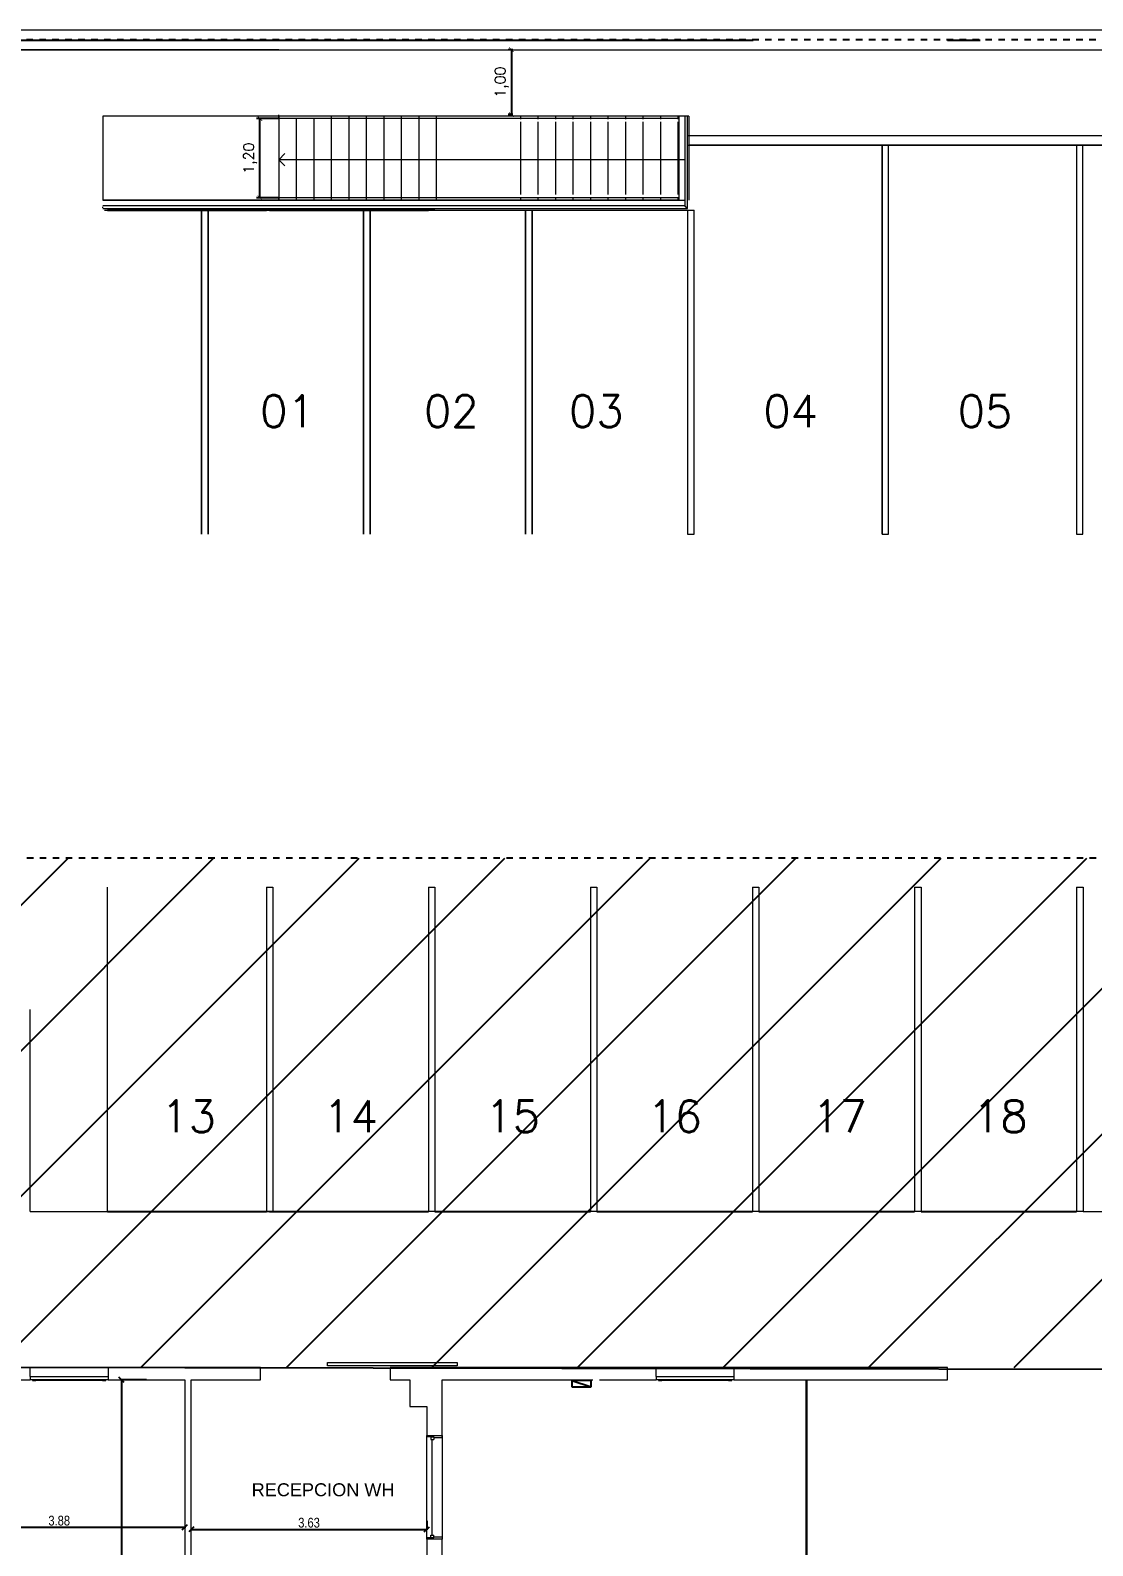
# Model space of a CAD drawing. Header units: millimetres. Extents: x 182 to 305, y 81 to 164.
# Drawn here: x 207.48 to 223.87, y 137.63 to 161.02 of the extents above; entities that cross this region are included whole.
import ezdxf

# ---------------------------------------------------------------- set-up
doc = ezdxf.new("R2010")
doc.units = ezdxf.units.MM
for name, pattern in [('ACAD_ISO04W100', [30.5, 24, -3, 0.5, -3]), ('ACAD_ISO10W100', [18.5, 12, -3, 0.5, -3]), ('Center', [30, 12, -6, 6, -6]), ('DASHDOT', [1, 0.5, -0.25, 0, -0.25]), ('Hidden', [7.14375, 4.7625, -2.38125])]:
    doc.linetypes.add(name, pattern=pattern)
for name, color, linetype, lineweight in [('A-----TEP', 7, 'Continuous', 9), ('A-DOORSYM', 7, 'Continuous', 9), ('A-FLORHRM', 7, 'Continuous', 9), ('A-FLOROTM', 7, 'Continuous', 9), ('A-FLORSTM', 7, 'Continuous', 9), ('A-GLAZIDM', 7, 'Continuous', 9), ('A-WALL', 7, 'Continuous', 9), ('C-PKNGCTM', 7, 'Continuous', 9), ('DIMENSION', 1, 'Continuous', 25)]:
    doc.layers.add(name, color=color, linetype=linetype, lineweight=lineweight)
for name, color, linetype in [('estructura', 7, 'Continuous'), ('Lineas Lotes', 7, 'DASHDOT'), ('Lineas Proyecciones', 7, 'Hidden'), ('Plano Generales interior', 7, 'Continuous'), ('Relleno muros', 7, 'Continuous'), ('Sectores', 3, 'Continuous'), ('TIERRA', 7, 'Continuous')]:
    doc.layers.add(name, color=color, linetype=linetype)
doc.styles.add('ARIALNARROW', font='ARIALN.TTF')
doc.styles.add('MtXpl_Arial_Unicode_', font='ARIALUNI.ttf')
doc.styles.get("Standard").update_dxf_attribs({"font": 'txt.shx'})
doc.dimstyles.new('C', dxfattribs={"dimscale": 1.5, "dimtxt": 0.15, "dimasz": 0.08, "dimexe": 0.01, "dimexo": 0, "dimgap": 0.025, "dimtad": 1, "dimzin": 0, "dimdsep": 46, "dimtxsty": 'ARIALNARROW', "dimblk": 'OBLIQUE', "dimcen": 0, "dimclrd": 256, "dimclre": 256, "dimclrt": 256, "dimadec": 0, "dimazin": 0, "dimtfac": 1.666667, "dimtofl": 0, "dimtmove": 0, "dimatfit": 0, "dimldrblk": 'OBLIQUE', "dimfxl": 0.1, "dimtolj": 1, "dimtzin": 0, "dimarcsym": 0})

# ---------------------------------------------------------------- blocks, each defined once
blk = doc.blocks.new('_ARCHTICK')
at = {"color": 0, "linetype": 'ByBlock', "const_width": 0.15}
blk.add_lwpolyline([(-0.5, -0.5), (0.5, 0.5)], dxfattribs=at)
blk = doc.blocks.new('_Oblique')
at = {"layer": 'estructura', "color": 0, "lineweight": -2}
blk.add_line((-0.5, -0.5), (0.5, 0.5), dxfattribs=at)
blk = doc.blocks.new('*D93')
at = {"layer": 'Defpoints', "color": 0}
for p in [(205.985956, 138.016817), (209.863132, 137.919229), (209.863132, 137.919229)]:
    blk.add_point(p, dxfattribs=at)
at = {"layer": 'DIMENSION', "lineweight": -2}
for p, q in [((205.985956, 138.016817), (205.985956, 137.909229)), ((205.985956, 137.919229), (209.863132, 137.919229)), ((209.863132, 137.919229), (209.863132, 137.909229))]:
    blk.add_line(p, q, dxfattribs=at)
at = {"layer": 'DIMENSION', "lineweight": -2, "xscale": 0.08, "yscale": 0.08, "zscale": 0.08, "rotation": 180}
blk.add_blockref('_Oblique', (205.985956, 137.919229), dxfattribs=at)
at = {"layer": 'DIMENSION', "lineweight": -2, "xscale": 0.08, "yscale": 0.08, "zscale": 0.08}
blk.add_blockref('_Oblique', (209.863132, 137.919229), dxfattribs=at)
at = {"layer": 'DIMENSION', "insert": (207.924544, 138.020806), "char_height": 0.15, "attachment_point": 5, "style": 'ARIALNARROW'}
blk.add_mtext('\\A1;3.88', dxfattribs=at)
blk = doc.blocks.new('*D94')
at = {"layer": 'Defpoints', "color": 0}
for p in [(213.596101, 138.016817), (209.963132, 137.887035), (213.596101, 137.887035)]:
    blk.add_point(p, dxfattribs=at)
at = {"layer": 'DIMENSION', "lineweight": -2}
for p, q in [((213.596101, 138.016817), (213.596101, 137.877035)), ((209.963132, 137.887035), (209.963132, 137.877035)), ((209.963132, 137.887035), (213.596101, 137.887035))]:
    blk.add_line(p, q, dxfattribs=at)
at = {"layer": 'DIMENSION', "lineweight": -2, "xscale": 0.08, "yscale": 0.08, "zscale": 0.08, "rotation": 180}
blk.add_blockref('_Oblique', (209.963132, 137.887035), dxfattribs=at)
at = {"layer": 'DIMENSION', "lineweight": -2, "xscale": 0.08, "yscale": 0.08, "zscale": 0.08}
blk.add_blockref('_Oblique', (213.596101, 137.887035), dxfattribs=at)
at = {"layer": 'DIMENSION', "insert": (211.779617, 137.988612), "char_height": 0.15, "attachment_point": 5, "style": 'ARIALNARROW'}
blk.add_mtext('\\A1;3.63', dxfattribs=at)
blk = doc.blocks.new('*D95')
at = {"layer": 'Defpoints', "color": 0}
for p in [(209.270792, 140.194648), (208.886489, 127.784648), (208.886489, 127.784648)]:
    blk.add_point(p, dxfattribs=at)
at = {"layer": 'DIMENSION', "lineweight": -2}
for p, q in [((209.270792, 140.194648), (208.876489, 140.194648)), ((208.886489, 140.194648), (208.886489, 127.784648)), ((208.886489, 127.784648), (208.876489, 127.784648))]:
    blk.add_line(p, q, dxfattribs=at)
at = {"layer": 'DIMENSION', "lineweight": -2, "xscale": 0.08, "yscale": 0.08, "zscale": 0.08}
for p, rotation in [((208.886489, 140.194648), 90), ((208.886489, 127.784648), 270)]:
    blk.add_blockref('_Oblique', p, dxfattribs=dict(at, rotation=rotation))
at = {"layer": 'DIMENSION', "insert": (208.786189, 133.989648), "char_height": 0.15, "attachment_point": 5, "rotation": 90, "style": 'ARIALNARROW'}
blk.add_mtext('\\A1;12.41', dxfattribs=at)

msp = doc.modelspace()

# ---------------------------------------------------------------- linework, layer by layer
at = {"linetype": 'ACAD_ISO10W100'}
msp.add_line((188.133186, 160.861102), (304.483929, 160.881522), dxfattribs=at)
at = {"color": 252}
for p, q in [((214.92197, 160.717443), (214.851705, 160.717443)), ((214.901705, 160.717443), (214.901705, 159.717443)), ((214.92197, 159.717443), (214.851705, 159.717443)), ((211.311868, 159.654648), (210.970684, 159.654648)), ((211.020684, 158.434648), (211.020684, 159.654648)), ((211.311868, 158.434648), (210.970684, 158.434648))]:
    msp.add_line(p, q, dxfattribs=at)
at = {"layer": 'A-DOORSYM', "color": 252}
for p, q in [((212.066232, 140.409648), (212.066232, 140.459648)), ((212.066232, 140.459648), (214.066232, 140.459648)), ((214.066232, 140.409648), (212.066232, 140.409648)), ((214.066232, 140.459648), (214.066232, 140.409648))]:
    msp.add_line(p, q, dxfattribs=at)
at = {"layer": 'A-FLORHRM', "color": 252}
for p, q in [((211.311868, 159.654648), (211.311868, 159.694648)), ((214.011868, 159.694648), (211.311868, 159.694648)), ((214.011868, 159.654648), (211.311868, 159.654648)), ((215.041868, 159.694648), (214.011868, 159.694648)), ((215.041868, 159.654648), (214.011868, 159.654648)), ((217.491868, 159.694648), (215.041868, 159.694648)), ((217.491868, 159.654648), (215.041868, 159.654648)), ((217.579368, 159.694648), (217.579368, 158.307148)), ((217.619368, 158.267148), (217.619368, 159.694648)), ((217.579368, 158.307148), (208.596873, 158.307148)), ((211.311868, 158.394648), (211.311868, 158.434648)), ((214.011868, 158.434648), (211.311868, 158.434648)), ((214.011868, 158.394648), (211.311868, 158.394648)), ((215.041868, 158.434648), (214.011868, 158.434648)), ((215.041868, 158.394648), (214.011868, 158.394648)), ((217.491868, 158.434648), (215.041868, 158.434648)), ((217.491868, 158.394648), (215.041868, 158.394648)), ((208.596873, 158.287149), (208.596873, 158.292325)), ((208.596873, 158.277149), (208.596873, 158.287148)), ((208.596873, 158.267148), (217.619368, 158.267148))]:
    msp.add_line(p, q, dxfattribs=at)
for points, knots in [([(217.582048, 158.304469), (217.581612, 158.304905), (217.580841, 158.305679), (217.579709, 158.306803), (217.579376, 158.307148), (217.579368, 158.307148)], [0.8333333333, 0.8333333333, 0.8333333333, 0.8333333333, 0.875, 0.9166666667, 1, 1, 1, 1]), ([(217.589368, 158.297148), (217.588993, 158.297526), (217.588257, 158.298268), (217.586828, 158.299687), (217.585511, 158.301002), (217.584327, 158.302196), (217.583213, 158.303302), (217.582478, 158.304038), (217.582048, 158.304469)], [0.6666666667, 0.6666666667, 0.6666666667, 0.6666666667, 0.6875, 0.7083333333, 0.75, 0.7708333333, 0.7916666667, 0.8333257846, 0.8333257846, 0.8333257846, 0.8333257846]), ([(217.594191, 158.292325), (217.593773, 158.292747), (217.592943, 158.293582), (217.59171, 158.294808), (217.590509, 158.296), (217.589744, 158.29677), (217.589368, 158.297148)], [0.58334373277, 0.58334373277, 0.58334373277, 0.58334373277, 0.60416666667, 0.625, 0.64583333333, 0.6666657041, 0.6666657041, 0.6666657041, 0.6666657041]), ([(217.609367, 158.277149), (217.608991, 158.277527), (217.608227, 158.278297), (217.607026, 158.279489), (217.605793, 158.280715), (217.604548, 158.281968), (217.603281, 158.283244), (217.60198, 158.284536), (217.600669, 158.285839), (217.599368, 158.287148), (217.598068, 158.288457), (217.596756, 158.289761), (217.595456, 158.291053), (217.59461, 158.291903), (217.594192, 158.292325)], [0.3333534598, 0.3333534598, 0.3333534598, 0.3333534598, 0.3541666667, 0.375, 0.3958333333, 0.4166666667, 0.4375, 0.4583333333, 0.4791666667, 0.5, 0.5208333333, 0.5416666667, 0.5625, 0.5833333333, 0.5833333333, 0.5833333333, 0.5833333333]), ([(217.616688, 158.269829), (217.616252, 158.270265), (217.615524, 158.270993), (217.614409, 158.272101), (217.613818, 158.272697), (217.613511, 158.273006)], [0.1666978583, 0.1666978583, 0.1666978583, 0.1666978583, 0.20833333333, 0.22916666667, 0.24998341668, 0.24998341668, 0.24998341668, 0.24998341668]), ([(217.619368, 158.267148), (217.61936, 158.267148), (217.619027, 158.267493), (217.617895, 158.268618), (217.617124, 158.269392), (217.616689, 158.269828)], [0, 0, 0, 0, 0.0833333333, 0.125, 0.1666666667, 0.1666666667, 0.1666666667, 0.1666666667])]:
    msp.add_open_spline(points, degree=3, knots=knots, dxfattribs=at)
msp.add_open_spline([(217.61351, 158.273006), (217.612896, 158.273623), (217.611576, 158.274938), (217.61012, 158.276393), (217.609368, 158.277148)], degree=3, dxfattribs=at)
at = {"layer": 'A-FLOROTM', "color": 252}
for p, q in [((211.311868, 160.714648), (206.136006, 160.714648)), ((211.311868, 159.694648), (211.311868, 159.714648)), ((221.121073, 159.244648), (218.722673, 159.244648)), ((223.621073, 159.244648), (221.222673, 159.244648)), ((223.722673, 159.244648), (228.621073, 159.244648)), ((213.722673, 158.244648), (216.121073, 158.244648)), ((207.478451, 142.793656), (207.478451, 145.907913)), ((207.478451, 142.793656), (213.621073, 142.793656)), ((213.722673, 142.793656), (216.121073, 142.793656)), ((218.621073, 142.793656), (216.222673, 142.793656)), ((221.121073, 142.793656), (218.722673, 142.793656)), ((223.621073, 142.793656), (221.222673, 142.793656)), ((223.722673, 142.793656), (228.621073, 142.793656)), ((208.678451, 140.384648), (207.478451, 140.384648)), ((218.336101, 140.384648), (217.136101, 140.384648))]:
    msp.add_line(p, q, dxfattribs=at)
at = {"layer": 'A-FLORSTM', "color": 252}
for p, q in [((208.596873, 159.694648), (208.596873, 158.394648)), ((211.510012, 159.694648), (208.596873, 159.694648)), ((211.311868, 159.69465), (211.311868, 159.644648)), ((217.641868, 159.694648), (211.311868, 159.69465)), ((211.311868, 159.694648), (211.311868, 159.644648)), ((211.311868, 159.654648), (211.311868, 158.434648)), ((211.311868, 159.654648), (211.311868, 158.434648)), ((211.581868, 159.654648), (211.581868, 158.434648)), ((211.581868, 159.654648), (211.581868, 158.434648)), ((211.851868, 159.654648), (211.851868, 158.434648)), ((211.851868, 159.654648), (211.851868, 158.434648)), ((214.526868, 159.69465), (212.110272, 159.69465)), ((214.554002, 159.694648), (212.110272, 159.694648)), ((212.121868, 159.69465), (212.121868, 159.644648)), ((212.121868, 159.694648), (212.121868, 159.644648)), ((212.121868, 159.654648), (212.121868, 158.434648)), ((212.121868, 159.654648), (212.121868, 158.434648)), ((212.391868, 159.69465), (212.391868, 159.644648)), ((212.391868, 159.694648), (212.391868, 159.644648)), ((212.391868, 159.654648), (212.391868, 158.434648)), ((212.391868, 159.654648), (212.391868, 158.434648)), ((212.661868, 159.69465), (212.661868, 159.644648)), ((212.661868, 159.694648), (212.661868, 159.644648)), ((212.661868, 159.654648), (212.661868, 158.434648)), ((212.661868, 159.654648), (212.661868, 158.434648)), ((212.931868, 159.69465), (212.931868, 159.644648)), ((212.931868, 159.694648), (212.931868, 159.644648)), ((212.931868, 159.654648), (212.931868, 158.434648)), ((212.931868, 159.654648), (212.931868, 158.434648)), ((213.201868, 159.69465), (213.201868, 159.644648)), ((213.201868, 159.694648), (213.201868, 159.644648)), ((213.201868, 159.654648), (213.201868, 158.434648)), ((213.201868, 159.654648), (213.201868, 158.434648)), ((213.471868, 159.69465), (213.471868, 159.644648)), ((213.471868, 159.694648), (213.471868, 159.644648)), ((213.471868, 159.654648), (213.471868, 158.434648)), ((213.471868, 159.654648), (213.471868, 158.434648)), ((213.741868, 159.69465), (213.741868, 159.644648)), ((213.741868, 159.694648), (213.741868, 159.644648)), ((213.741868, 159.654648), (213.741868, 158.434648)), ((213.741868, 159.654648), (213.741868, 158.434648)), ((215.041868, 159.69465), (215.041868, 159.644648)), ((215.041868, 159.694648), (215.041868, 159.644648)), ((215.041868, 159.604648), (215.041868, 158.484648)), ((215.041868, 159.604648), (215.041868, 158.484648)), ((215.311868, 159.69465), (215.311868, 159.644648)), ((215.311868, 159.694648), (215.311868, 159.644648)), ((215.311868, 159.604648), (215.311868, 158.484648)), ((215.311868, 159.604648), (215.311868, 158.484648)), ((215.581868, 159.69465), (215.581868, 159.644648)), ((215.581868, 159.694648), (215.581868, 159.644648)), ((215.581868, 159.604648), (215.581868, 158.484648)), ((215.581868, 159.604648), (215.581868, 158.484648)), ((215.851868, 159.69465), (215.851868, 159.644648)), ((215.851868, 159.694648), (215.851868, 159.644648)), ((215.851868, 159.604648), (215.851868, 158.484648)), ((215.851868, 159.604648), (215.851868, 158.484648)), ((216.121868, 159.69465), (216.121868, 159.644648)), ((216.162979, 159.69465), (216.121868, 159.69465)), ((216.121868, 159.694648), (216.121868, 159.644648)), ((216.175042, 159.694648), (216.121868, 159.694648)), ((216.121868, 159.604648), (216.121868, 158.484648)), ((216.121868, 159.604648), (216.121868, 158.484648)), ((216.391868, 159.69465), (216.391868, 159.644648)), ((216.490201, 159.69465), (216.391868, 159.69465)), ((216.391868, 159.694648), (216.391868, 159.644648)), ((216.49925, 159.694648), (216.391868, 159.694648)), ((216.391868, 159.604648), (216.391868, 158.484648)), ((216.391868, 159.604648), (216.391868, 158.484648)), ((216.661868, 159.69465), (216.661868, 159.644648)), ((216.817424, 159.69465), (216.661868, 159.69465)), ((216.661868, 159.694648), (216.661868, 159.644648)), ((216.823457, 159.694648), (216.661868, 159.694648)), ((216.661868, 159.604648), (216.661868, 158.484648)), ((216.661868, 159.604648), (216.661868, 158.484648)), ((216.931868, 159.69465), (216.931868, 159.644648)), ((217.144646, 159.69465), (216.931868, 159.69465)), ((216.931868, 159.694648), (216.931868, 159.644648)), ((217.147665, 159.694648), (216.931868, 159.694648)), ((216.931868, 159.604648), (216.931868, 158.484648)), ((216.931868, 159.604648), (216.931868, 158.484648)), ((217.201868, 159.69465), (217.201868, 159.644648)), ((217.491868, 159.69465), (217.201868, 159.69465)), ((217.201868, 159.694648), (217.201868, 159.644648)), ((217.491868, 159.694648), (217.201868, 159.694648)), ((217.201868, 159.604648), (217.201868, 158.484648)), ((217.201868, 159.604648), (217.201868, 158.484648)), ((217.471868, 159.69465), (217.471868, 159.644648)), ((217.471868, 159.694648), (217.471868, 159.644648)), ((217.471868, 159.604648), (217.471868, 158.484648)), ((217.471868, 159.604648), (217.471868, 158.484648)), ((211.407328, 159.115108), (211.311868, 159.019648)), ((211.407328, 158.924189), (211.311868, 159.019648)), ((214.923553, 159.019648), (211.311868, 159.019648)), ((215.548927, 159.019648), (214.923553, 159.019648)), ((217.58005, 159.019648), (215.548927, 159.019648)), ((211.311868, 158.394648), (208.596873, 158.394648)), ((211.311868, 158.444648), (211.311868, 158.394648)), ((211.311868, 158.444648), (211.311868, 158.394648)), ((211.581868, 158.444648), (211.581868, 158.394648)), ((211.581868, 158.444648), (211.581868, 158.394648)), ((211.851868, 158.444648), (211.851868, 158.394648)), ((211.851868, 158.444648), (211.851868, 158.394648)), ((212.121868, 158.444648), (212.121868, 158.394648)), ((212.121868, 158.444648), (212.121868, 158.394648)), ((212.391868, 158.444648), (212.391868, 158.394648)), ((212.391868, 158.444648), (212.391868, 158.394648)), ((212.661868, 158.444648), (212.661868, 158.394648)), ((212.661868, 158.444648), (212.661868, 158.394648)), ((212.931868, 158.444648), (212.931868, 158.394648)), ((212.931868, 158.444648), (212.931868, 158.394648)), ((213.201868, 158.444648), (213.201868, 158.394648)), ((213.201868, 158.444648), (213.201868, 158.394648)), ((213.471868, 158.444648), (213.471868, 158.394648)), ((213.471868, 158.444648), (213.471868, 158.394648)), ((213.741868, 158.444648), (213.741868, 158.394648)), ((213.741868, 158.444648), (213.741868, 158.394648)), ((215.041868, 158.444648), (215.041868, 158.394648)), ((215.041868, 158.444648), (215.041868, 158.394648)), ((215.311868, 158.444648), (215.311868, 158.394648)), ((215.311868, 158.444648), (215.311868, 158.394648)), ((215.581868, 158.444648), (215.581868, 158.394648)), ((215.581868, 158.444648), (215.581868, 158.394648)), ((215.851868, 158.444648), (215.851868, 158.394648)), ((215.851868, 158.444648), (215.851868, 158.394648)), ((216.121868, 158.444648), (216.121868, 158.394648)), ((216.121868, 158.444648), (216.121868, 158.394648)), ((216.391868, 158.444648), (216.391868, 158.394648)), ((216.391868, 158.444648), (216.391868, 158.394648)), ((216.661868, 158.444648), (216.661868, 158.394648)), ((216.661868, 158.444648), (216.661868, 158.394648)), ((216.931868, 158.444648), (216.931868, 158.394648)), ((216.931868, 158.444648), (216.931868, 158.394648)), ((217.201868, 158.444648), (217.201868, 158.394648)), ((217.201868, 158.444648), (217.201868, 158.394648)), ((217.471868, 158.444648), (217.471868, 158.394648)), ((217.471868, 158.444648), (217.471868, 158.394648))]:
    msp.add_line(p, q, dxfattribs=at)
at = {"layer": 'A-GLAZIDM', "color": 252}
for p, q in [((207.478451, 140.244648), (208.678451, 140.244648)), ((207.478451, 140.244648), (207.478451, 140.194648)), ((208.678451, 140.194648), (207.478451, 140.194648)), ((208.593451, 140.184648), (207.563451, 140.184648)), ((208.678451, 140.244648), (208.678451, 140.194648)), ((217.136101, 140.244648), (218.336101, 140.244648)), ((217.136101, 140.244648), (217.136101, 140.194648)), ((218.336101, 140.194648), (217.136101, 140.194648)), ((218.251101, 140.184648), (217.221101, 140.184648)), ((218.336101, 140.244648), (218.336101, 140.194648)), ((213.596101, 139.334648), (213.596101, 139.315598)), ((213.704001, 139.315598), (213.596101, 139.315598)), ((213.659551, 139.315598), (213.704001, 139.315598)), ((213.659551, 139.315598), (213.659551, 139.271148)), ((213.659551, 139.271148), (213.704001, 139.271148)), ((213.681776, 137.798148), (213.681776, 139.271148)), ((213.704001, 139.315598), (213.704001, 139.271148)), ((213.704001, 139.302898), (213.704001, 139.315598)), ((213.704001, 139.302898), (213.836101, 139.302898)), ((213.836101, 139.302898), (213.836101, 139.334648)), ((213.704001, 137.753698), (213.596101, 137.753698)), ((213.596101, 137.734648), (213.596101, 137.753698)), ((213.659551, 137.798148), (213.704001, 137.798148)), ((213.659551, 137.753698), (213.659551, 137.798148)), ((213.659551, 137.753698), (213.704001, 137.753698)), ((213.704001, 137.753698), (213.704001, 137.798148)), ((213.836101, 137.766398), (213.704001, 137.766398)), ((213.704001, 137.753698), (213.704001, 137.766398)), ((213.836101, 137.766398), (213.836101, 137.734648))]:
    msp.add_line(p, q, dxfattribs=at)
at = {"layer": 'A-GLAZIDM', "color": 252, "lineweight": 18}
for p, q in [((207.513451, 140.194648), (207.513451, 140.184648)), ((207.513451, 140.184648), (207.563451, 140.184648)), ((207.563451, 140.184648), (207.563451, 140.194648)), ((208.593451, 140.194648), (208.593451, 140.184648)), ((208.593451, 140.184648), (208.643451, 140.184648)), ((208.643451, 140.184648), (208.643451, 140.194648)), ((217.171101, 140.194648), (217.171101, 140.184648)), ((217.171101, 140.184648), (217.221101, 140.184648)), ((217.221101, 140.184648), (217.221101, 140.194648)), ((218.251101, 140.194648), (218.251101, 140.184648)), ((218.251101, 140.184648), (218.301101, 140.184648)), ((218.301101, 140.184648), (218.301101, 140.194648))]:
    msp.add_line(p, q, dxfattribs=at)
at = {"layer": 'A-WALL', "color": 252, "lineweight": 18}
for p, q in [((304.551104, 161.017443), (188.161099, 161.017443)), ((188.361099, 160.717443), (301.368337, 160.717443)), ((217.621873, 159.244648), (220.721873, 159.244648)), ((220.621873, 159.244648), (220.621873, 153.244648)), ((220.621873, 159.244648), (223.721873, 159.244648)), ((220.621873, 153.244648), (220.621873, 159.244648)), ((220.621873, 159.244648), (220.621873, 153.244648)), ((220.721873, 153.244648), (220.721873, 159.244648)), ((220.721873, 153.244648), (220.721873, 159.244648)), ((220.721873, 153.244648), (220.721873, 159.244648)), ((220.721873, 153.244648), (220.721873, 159.244648)), ((223.621873, 159.244648), (223.621873, 153.244648)), ((223.621873, 159.244648), (226.721873, 159.244648)), ((223.721873, 153.244648), (223.721873, 159.244648)), ((223.721873, 153.244648), (223.721873, 159.244648)), ((208.621873, 158.244648), (211.721873, 158.244648)), ((208.621873, 158.244648), (217.721873, 158.244648)), ((210.121873, 158.244648), (210.121873, 153.244648)), ((210.121873, 153.244648), (210.121873, 158.244648)), ((210.121873, 158.244648), (210.121873, 153.244648)), ((210.221873, 153.244648), (210.221873, 158.244648)), ((210.221873, 153.244648), (210.221873, 158.244648)), ((210.221873, 153.244648), (210.221873, 158.244648)), ((210.221873, 153.244648), (210.221873, 158.244648)), ((210.221873, 158.244648), (210.221873, 153.244648)), ((211.621873, 158.244648), (214.721873, 158.244648)), ((212.621873, 158.244648), (212.621873, 153.244648)), ((212.621873, 153.244648), (212.621873, 158.244648)), ((212.621873, 158.244648), (212.621873, 153.244648)), ((212.721873, 153.244648), (212.721873, 158.244648)), ((212.721873, 153.244648), (212.721873, 158.244648)), ((212.721873, 153.244648), (212.721873, 158.244648)), ((212.721873, 153.244648), (212.721873, 158.244648)), ((212.721873, 158.244648), (212.721873, 153.244648)), ((214.621873, 158.244648), (217.721873, 158.244648)), ((215.121873, 158.244648), (215.121873, 153.244648)), ((215.121873, 153.244648), (215.121873, 158.244648)), ((215.121873, 158.244648), (215.121873, 153.244648)), ((215.221873, 153.244648), (215.221873, 158.244648)), ((215.221873, 153.244648), (215.221873, 158.244648)), ((215.221873, 153.244648), (215.221873, 158.244648)), ((215.221873, 153.244648), (215.221873, 158.244648)), ((215.221873, 158.244648), (215.221873, 153.244648)), ((217.621873, 158.244648), (217.621873, 153.244648)), ((217.721873, 153.244648), (217.721873, 158.244648)), ((217.721873, 153.244648), (217.721873, 158.244648)), ((217.621873, 153.244648), (217.721873, 153.244648)), ((220.621873, 153.244648), (220.721873, 153.244648)), ((220.621873, 153.244648), (220.721873, 153.244648)), ((223.621873, 153.244648), (223.721873, 153.244648)), ((207.478451, 140.384648), (205.985956, 140.384648)), ((207.478451, 140.244648), (207.478451, 140.384648)), ((211.029132, 140.384648), (208.678451, 140.384648)), ((208.678451, 140.384648), (208.678451, 140.244648)), ((211.029132, 140.194648), (211.029132, 140.384648)), ((217.136101, 140.384648), (213.029132, 140.384648)), ((213.029132, 140.384648), (213.029132, 140.194648)), ((217.136101, 140.244648), (217.136101, 140.384648)), ((221.632901, 140.384648), (218.336101, 140.384648)), ((218.336101, 140.384648), (218.336101, 140.244648)), ((221.632901, 140.194648), (221.632901, 140.384648)), ((206.136006, 140.194648), (207.478451, 140.194648)), ((208.678451, 140.194648), (209.863132, 140.194648)), ((209.863132, 140.194648), (209.863132, 135.909649)), ((209.963132, 136.009649), (209.963132, 140.194648)), ((209.963132, 140.194648), (211.029132, 140.194648)), ((213.029132, 140.194648), (213.336101, 140.194648)), ((213.336101, 140.194648), (213.336101, 139.784648)), ((213.836101, 140.194648), (216.159132, 140.194648)), ((213.836101, 139.334648), (213.836101, 140.194648)), ((216.259132, 140.194648), (217.136101, 140.194648)), ((218.336101, 140.194648), (219.604051, 140.194648)), ((219.446172, 140.194648), (219.446172, 128.009648)), ((219.466172, 128.044648), (219.466172, 140.194648)), ((219.466172, 140.194648), (221.632901, 140.194648)), ((213.336101, 139.784648), (213.596101, 139.784648)), ((213.596101, 139.784648), (213.596101, 139.334648)), ((213.836101, 139.334648), (213.836101, 139.784648)), ((213.596101, 139.334648), (213.836101, 139.334648)), ((213.836101, 137.734648), (213.596101, 137.734648)), ((213.596101, 137.734648), (213.596101, 136.009649)), ((213.836101, 128.284648), (213.836101, 137.734648))]:
    msp.add_line(p, q, dxfattribs=at)
at = {"layer": 'A-WALL', "color": 252}
for p, q in [((217.491868, 158.394648), (217.491868, 159.69465)), ((217.641868, 159.694648), (217.641868, 158.394648)), ((217.619369, 159.394648), (244.741139, 159.394648)), ((244.741139, 159.244648), (217.641868, 159.244648)), ((208.596873, 158.394648), (217.579411, 158.394648)), ((213.596101, 137.734648), (213.596101, 139.334648)), ((213.836101, 139.334648), (213.836101, 137.734648))]:
    msp.add_line(p, q, dxfattribs=at)
at = {"layer": 'C-PKNGCTM', "color": 252, "lineweight": 25}
for p, q in [((208.671873, 158.244648), (211.121073, 158.244648)), ((211.171873, 158.244648), (213.621073, 158.244648)), ((208.671873, 142.793656), (211.121073, 142.793656)), ((211.171873, 142.793656), (213.621073, 142.793656)), ((213.722673, 142.793656), (216.121073, 142.793656)), ((216.222673, 142.793656), (218.621073, 142.793656)), ((218.722673, 142.793656), (221.121073, 142.793656)), ((221.222673, 142.793656), (223.621073, 142.793656))]:
    msp.add_line(p, q, dxfattribs=at)
at = {"layer": 'C-PKNGCTM', "color": 252}
for p, q in [((211.222673, 158.244648), (211.121073, 158.244648)), ((213.722673, 158.244648), (213.621073, 158.244648)), ((211.121073, 147.793656), (211.222673, 147.793656)), ((211.121073, 147.793656), (211.121073, 142.793656)), ((211.222673, 147.793656), (211.222673, 142.793656)), ((213.621073, 147.793656), (213.722673, 147.793656)), ((213.621073, 147.793656), (213.621073, 142.793656)), ((213.722673, 147.793656), (213.722673, 142.793656)), ((216.121073, 147.793656), (216.222673, 147.793656)), ((216.121073, 147.793656), (216.121073, 142.793656)), ((216.222673, 147.793656), (216.222673, 142.793656)), ((218.621073, 147.793656), (218.722673, 147.793656)), ((218.621073, 147.793656), (218.621073, 142.793656)), ((218.722673, 147.793656), (218.722673, 142.793656)), ((221.121073, 147.793656), (221.222673, 147.793656)), ((221.121073, 147.793656), (221.121073, 142.793656)), ((221.222673, 147.793656), (221.222673, 142.793656)), ((223.621073, 147.793656), (223.722673, 147.793656)), ((223.621073, 147.793656), (223.621073, 142.793656)), ((223.722673, 147.793656), (223.722673, 142.793656)), ((211.222673, 142.793656), (211.121073, 142.793656)), ((213.722673, 142.793656), (213.621073, 142.793656)), ((216.222673, 142.793656), (216.121073, 142.793656)), ((218.722673, 142.793656), (218.621073, 142.793656)), ((221.222673, 142.793656), (221.121073, 142.793656)), ((223.722673, 142.793656), (223.621073, 142.793656))]:
    msp.add_line(p, q, dxfattribs=at)
at = {"layer": 'C-PKNGCTM', "color": 252, "linetype": 'Center'}
msp.add_line((208.671873, 142.793656), (208.671873, 147.793656), dxfattribs=at)
at = {"layer": 'Lineas Lotes', "color": 252, "linetype": 'ACAD_ISO04W100', "ltscale": 4e-05}
msp.add_line((182.21819, 160.877005), (304.568899, 160.877005), dxfattribs=at)
at = {"layer": 'Lineas Proyecciones', "color": 252, "linetype": 'Hidden', "ltscale": 0.00015}
msp.add_line((293.325194, 148.244648), (205.886006, 148.244648), dxfattribs=at)
at = {"layer": 'Plano Generales interior', "color": 252}
for p, q in [((215.833365, 140.183914), (215.833365, 140.083914)), ((216.133365, 140.183914), (215.833365, 140.183914)), ((215.833365, 140.183914), (216.133365, 140.083914)), ((215.833365, 140.083914), (216.133365, 140.083914)), ((216.133365, 140.083914), (216.133365, 140.183914))]:
    msp.add_line(p, q, dxfattribs=at)
at = {"layer": 'Relleno muros', "color": 252, "linetype": 'Continuous', "ltscale": 10}
for p, q in [((205.985956, 146.168962), (208.061642, 148.244648)), ((205.985956, 143.923191), (210.307414, 148.244648)), ((205.985956, 141.67742), (212.553185, 148.244648)), ((206.938956, 140.384648), (214.798956, 148.244648)), ((209.184727, 140.384648), (217.044727, 148.244648)), ((211.430498, 140.384648), (219.290498, 148.244648)), ((213.676269, 140.384648), (221.536269, 148.244648)), ((215.92204, 140.384648), (223.78204, 148.244648)), ((218.167812, 140.384648), (226.027812, 148.244648)), ((220.413583, 140.384648), (228.273583, 148.244648)), ((222.659354, 140.384648), (230.519354, 148.244648))]:
    msp.add_line(p, q, dxfattribs=at)
at = {"layer": 'TIERRA', "color": 252, "ltscale": 0.1}
msp.add_line((293.325194, 140.23174), (205.985956, 140.384648), dxfattribs=at)

# ---------------------------------------------------------------- block references
at = {"color": 252, "xscale": 0.07, "yscale": 0.07, "zscale": 0.07}
for p, rotation in [((214.901705, 160.717443), 90), ((214.901705, 159.717443), 270), ((211.020684, 159.654648), 90), ((211.020684, 158.434648), 270)]:
    msp.add_blockref('_ARCHTICK', p, dxfattribs=dict(at, rotation=rotation))

# ---------------------------------------------------------------- texts
at = {"color": 252, "char_height": 0.16, "attachment_point": 5, "rotation": 90}
for s, insert in [('1,00', (214.753058, 160.217443)), ('1,20', (210.872038, 159.044648))]:
    msp.add_mtext(s, dxfattribs=dict(at, insert=insert))
at = {"layer": 'A-----TEP', "color": 252}
for s, p in [('01', (211.024683, 154.893909)), ('02', (213.552318, 154.893909)), ('03', (215.790091, 154.893909)), ('04', (218.790091, 154.893909)), ('05', (221.790091, 154.893909)), ('13', (209.49908, 144.014881)), ('14', (211.99908, 144.014881)), ('15', (214.49908, 144.014881)), ('16', (216.99908, 144.014881)), ('17', (219.544325, 144.014881)), ('18', (222.023947, 144.014881))]:
    msp.add_text(s, height=0.491766, dxfattribs=at).set_placement(p)
at = {"layer": 'Sectores', "style": 'MtXpl_Arial_Unicode_'}
msp.add_text('RECEPCION WH', height=0.2, dxfattribs=at).set_placement((210.894465, 138.398018))

# ---------------------------------------------------------------- dimensions: what is measured, and where the dimension line sits
at = {"layer": 'DIMENSION'}
for base, p1, p2, angle, picture, middle in [((208.886489, 127.784648), (209.270792, 140.194648), (208.886489, 127.784648), 90, '*D95', (208.786189, 133.989648)), ((213.596101, 137.887035), (209.963132, 137.887035), (213.596101, 138.016817), 180, '*D94', (211.779617, 137.988612))]:
    dim = msp.add_linear_dim(base=base, p1=p1, p2=p2, angle=angle, dimstyle='C', override={"dimscale": 1, "dimlfac": 1, "dimtxsty": 'ARIALNARROW', "dimtolj": 1}, dxfattribs=at)
    dim.commit()
    dim.dimension.update_dxf_attribs({"geometry": picture, "text_midpoint": middle})
dim = msp.add_linear_dim(base=(209.863132, 137.919229), p1=(205.985956, 138.016817), p2=(209.863132, 137.919229), dimstyle='C', override={"dimscale": 1, "dimlfac": 1, "dimtxsty": 'ARIALNARROW', "dimtmove": 1, "dimtolj": 1}, dxfattribs=at)
dim.commit()
dim.dimension.update_dxf_attribs({"geometry": '*D93', "text_midpoint": (207.924544, 138.020806)})

doc.saveas('drawing.dxf')
